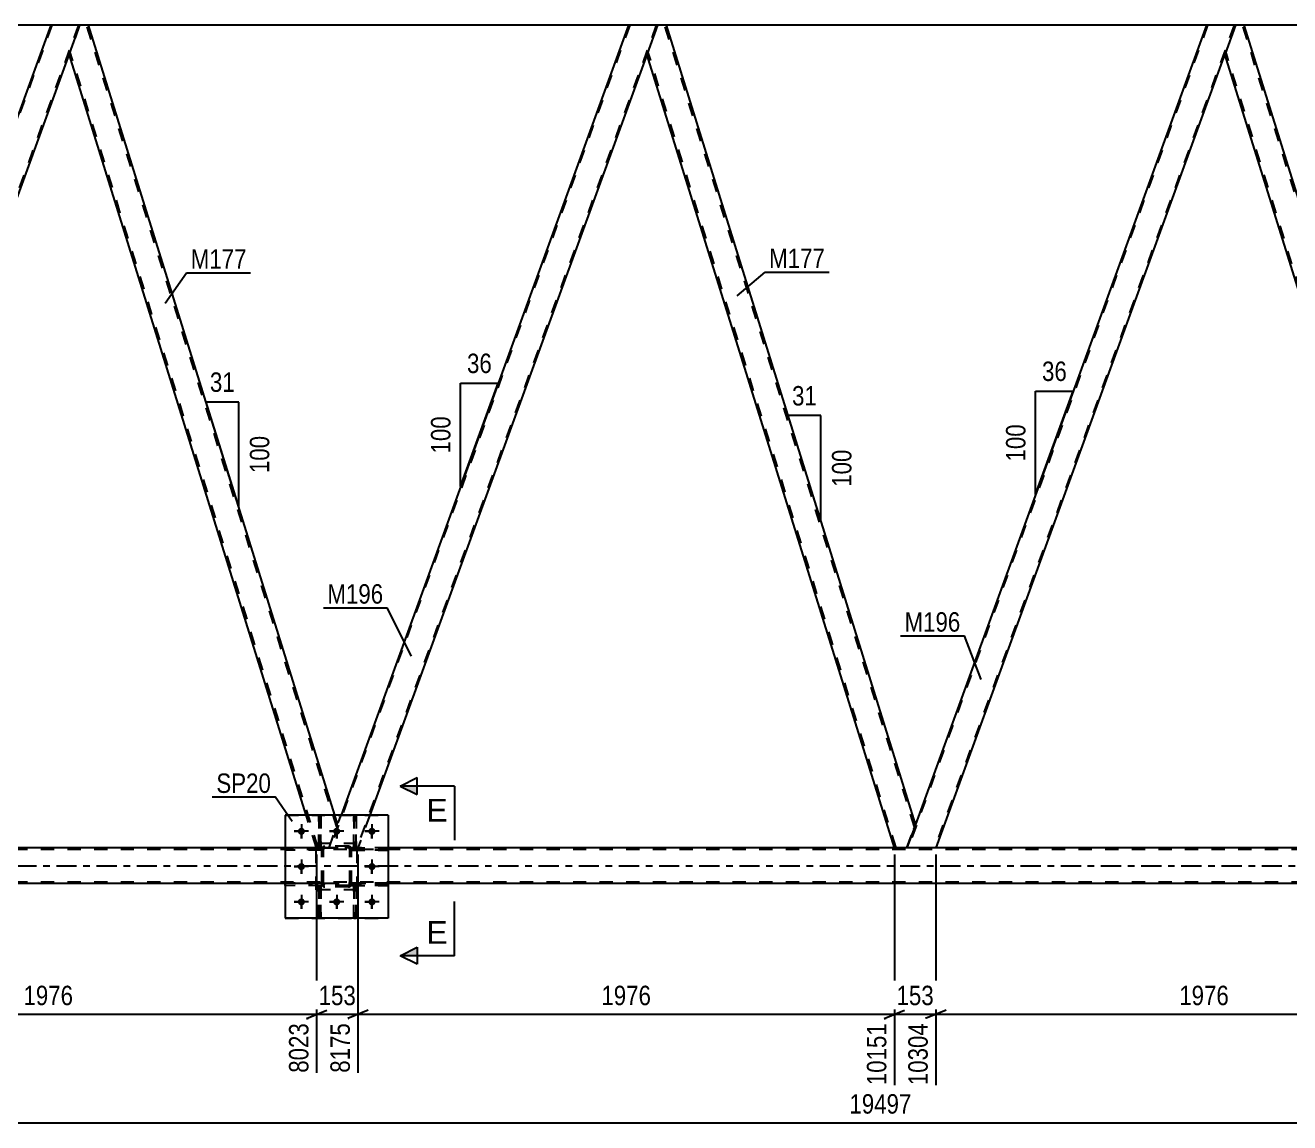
# Model space of a CAD drawing. Header units: millimetres. Extents: x 0 to 841, y 0 to 594.
# Drawn here: x 299.4 to 485.6, y 295.9 to 457.7 of the extents above; entities that cross this region are included whole.
import ezdxf

# ---------------------------------------------------------------- set-up
doc = ezdxf.new("R2010")
doc.units = ezdxf.units.MM
doc.linetypes.add('DXK_LINE_DOT2', pattern=[3.9198, 1.9599, -1.9599])
doc.linetypes.add('DXK_LINE_DOT3', pattern=[5.9187, 2.979, -0.9799, 0.9799, -0.9799])
doc.styles.add('Arial', font='ARIAL.TTF', dxfattribs={"height": 0.2})
doc.styles.add('Arial Narrow', font='ARIALN.TTF', dxfattribs={"height": 0.2})

# ---------------------------------------------------------------- blocks, each defined once
blk = doc.blocks.new('Part-318885039-3862 - 3851')
at = {"color": 2, "linetype": 'Continuous'}
for p, q in [((392.5, 457.66), (390.97, 453.47)), ((393.82, 457.66), (392.5, 457.66)), ((430.52, 339.91), (393.82, 457.66)), ((427.41, 336.44), (390.95, 453.41)), ((390.97, 453.47), (390.97, 453.46)), ((430.25, 339.17), (429.26, 336.44)), ((430.5, 339.86), (430.25, 339.17)), ((430.5, 339.87), (430.5, 339.86))]:
    blk.add_line(p, q, dxfattribs=at)
at = {"color": 7, "linetype": 'DXK_LINE_DOT2'}
for p, q in [((430.38, 339.54), (393.57, 457.66)), ((390.97, 453.47), (390.95, 453.41)), ((427.66, 336.44), (391.09, 453.79)), ((430.25, 339.17), (430.44, 339.7)), ((430.52, 339.91), (430.5, 339.87)), ((429.26, 336.44), (427.41, 336.44))]:
    blk.add_line(p, q, dxfattribs=at)
blk = doc.blocks.new('Part-318885039-3857 - 3851')
at = {"color": 7, "linetype": 'DXK_LINE_DOT2'}
for p, q in [((388.41, 457.66), (344.29, 336.44)), ((392.33, 457.66), (348.21, 336.44)), ((392.5, 457.66), (390.97, 453.46)), ((344.12, 336.44), (345.88, 341.27)), ((350.13, 341.27), (348.38, 336.44)), ((348.38, 336.44), (344.12, 336.44))]:
    blk.add_line(p, q, dxfattribs=at)
at = {"color": 2, "linetype": 'Continuous'}
for p, q in [((388.24, 457.66), (345.88, 341.27)), ((392.5, 457.66), (388.24, 457.66)), ((390.97, 453.46), (350.13, 341.27))]:
    blk.add_line(p, q, dxfattribs=at)
blk = doc.blocks.new('Part-318885039-3936 - 3851')
at = {"color": 7, "linetype": 'DXK_LINE_DOT2'}
for p, q in [((348.24, 337.07), (342.24, 337.07)), ((342.24, 330.27), (342.24, 337.07)), ((348.24, 330.27), (348.24, 337.07)), ((348.24, 330.27), (342.24, 330.27))]:
    blk.add_line(p, q, dxfattribs=at)
blk = doc.blocks.new('Part-318885039-3937 - 3851')
at = {"color": 7, "linetype": 'DXK_LINE_DOT2'}
for p, q in [((343.04, 336.19), (343.07, 336.37)), ((343.07, 336.37), (343.04, 336.19)), ((343.04, 331.15), (343.04, 336.19)), ((343.28, 336.19), (343.3, 336.28)), ((343.28, 331.15), (343.28, 336.19)), ((343.3, 336.28), (343.35, 336.36)), ((343.33, 336.63), (343.52, 336.67)), ((343.52, 336.67), (343.33, 336.63)), ((343.35, 336.36), (343.43, 336.41)), ((343.43, 336.41), (343.52, 336.43)), ((346.96, 336.67), (343.52, 336.67)), ((343.52, 336.43), (346.96, 336.43)), ((346.96, 336.67), (347.14, 336.63)), ((347.14, 336.63), (346.96, 336.67)), ((346.96, 336.43), (347.05, 336.41)), ((347.05, 336.41), (347.13, 336.36)), ((347.13, 336.36), (347.18, 336.28)), ((347.18, 336.28), (347.2, 336.19)), ((347.2, 331.15), (347.2, 336.19)), ((347.4, 336.37), (347.44, 336.19)), ((347.44, 336.19), (347.4, 336.37)), ((347.44, 331.15), (347.44, 336.19)), ((343.07, 330.96), (343.04, 331.15)), ((343.04, 331.15), (343.07, 330.96)), ((343.3, 331.06), (343.28, 331.15)), ((343.35, 330.98), (343.3, 331.06)), ((343.52, 330.67), (343.33, 330.7)), ((343.33, 330.7), (343.52, 330.67)), ((343.43, 330.93), (343.35, 330.98)), ((343.52, 330.91), (343.43, 330.93)), ((346.96, 330.91), (343.52, 330.91)), ((346.96, 330.67), (343.52, 330.67)), ((347.05, 330.93), (346.96, 330.91)), ((347.14, 330.7), (346.96, 330.67)), ((346.96, 330.67), (347.14, 330.7)), ((347.13, 330.98), (347.05, 330.93)), ((347.18, 331.06), (347.13, 330.98)), ((347.2, 331.15), (347.18, 331.06)), ((347.44, 331.15), (347.4, 330.96)), ((347.4, 330.96), (347.44, 331.15))]:
    blk.add_line(p, q, dxfattribs=at)
at = {"color": 7, "linetype": 'DXK_LINE_DOT3'}
blk.add_line((345.24, 333.67), (345.24, 333.67), dxfattribs=at)
at = {"color": 7, "linetype": 'DXK_LINE_DOT2'}
for centre, start, end in [((343.52, 336.19), 112.5, 157.5), ((343.52, 336.19), 112.5, 157.5), ((346.96, 336.19), 22.5, 67.5), ((346.96, 336.19), 22.5, 67.5), ((343.52, 331.15), 202.5, 247.5), ((343.52, 331.15), 202.5, 247.5), ((346.96, 331.15), 292.5, 337.5), ((346.96, 331.15), 292.5, 337.5)]:
    blk.add_arc(centre, 0.48, start, end, dxfattribs=at)
blk = doc.blocks.new('Part-318885039-3873 - 3851')
at = {"color": 7, "linetype": 'DXK_LINE_DOT2'}
for p, q in [((343.04, 336.19), (343.07, 336.37)), ((343.07, 336.37), (343.04, 336.19)), ((343.04, 331.15), (343.04, 336.19)), ((343.28, 336.19), (343.3, 336.28)), ((343.28, 331.15), (343.28, 336.19)), ((343.3, 336.28), (343.35, 336.36)), ((343.33, 336.63), (343.52, 336.67)), ((343.52, 336.67), (343.33, 336.63)), ((343.35, 336.36), (343.43, 336.41)), ((343.43, 336.41), (343.52, 336.43)), ((346.96, 336.67), (343.52, 336.67)), ((343.52, 336.43), (346.96, 336.43)), ((346.96, 336.67), (347.14, 336.63)), ((347.14, 336.63), (346.96, 336.67)), ((346.96, 336.43), (347.05, 336.41)), ((347.05, 336.41), (347.13, 336.36)), ((347.13, 336.36), (347.18, 336.28)), ((347.18, 336.28), (347.2, 336.19)), ((347.2, 331.15), (347.2, 336.19)), ((347.4, 336.37), (347.44, 336.19)), ((347.44, 336.19), (347.4, 336.37)), ((347.44, 331.15), (347.44, 336.19)), ((343.07, 330.96), (343.04, 331.15)), ((343.04, 331.15), (343.07, 330.96)), ((343.3, 331.06), (343.28, 331.15)), ((343.35, 330.98), (343.3, 331.06)), ((343.52, 330.67), (343.33, 330.7)), ((343.33, 330.7), (343.52, 330.67)), ((343.43, 330.93), (343.35, 330.98)), ((343.52, 330.91), (343.43, 330.93)), ((346.96, 330.91), (343.52, 330.91)), ((346.96, 330.67), (343.52, 330.67)), ((347.05, 330.93), (346.96, 330.91)), ((347.14, 330.7), (346.96, 330.67)), ((346.96, 330.67), (347.14, 330.7)), ((347.13, 330.98), (347.05, 330.93)), ((347.18, 331.06), (347.13, 330.98)), ((347.2, 331.15), (347.18, 331.06)), ((347.44, 331.15), (347.4, 330.96)), ((347.4, 330.96), (347.44, 331.15))]:
    blk.add_line(p, q, dxfattribs=at)
at = {"color": 7, "linetype": 'DXK_LINE_DOT3'}
blk.add_line((345.24, 333.67), (345.24, 333.67), dxfattribs=at)
at = {"color": 7, "linetype": 'DXK_LINE_DOT2'}
for centre, start, end in [((343.52, 336.19), 112.5, 157.5), ((343.52, 336.19), 112.5, 157.5), ((346.96, 336.19), 22.5, 67.5), ((346.96, 336.19), 22.5, 67.5), ((343.52, 331.15), 202.5, 247.5), ((343.52, 331.15), 202.5, 247.5), ((346.96, 331.15), 292.5, 337.5), ((346.96, 331.15), 292.5, 337.5)]:
    blk.add_arc(centre, 0.48, start, end, dxfattribs=at)
blk = doc.blocks.new('Part-318885039-3938 - 3851')
at = {"color": 7, "linetype": 'DXK_LINE_DOT2'}
for p, q in [((337.64, 341.27), (352.84, 341.27)), ((337.64, 341.27), (337.64, 326.07)), ((352.84, 341.27), (352.84, 326.07)), ((337.64, 326.07), (352.84, 326.07))]:
    blk.add_line(p, q, dxfattribs=at)
blk = doc.blocks.new('Part-318885039-3883 - 3851')
at = {"color": 7, "linetype": 'DXK_LINE_DOT2'}
for p, q in [((343.04, 331.23), (337.64, 331.23)), ((337.64, 331.23), (337.64, 330.91)), ((343.04, 330.91), (337.64, 330.91)), ((342.44, 330.91), (342.44, 331.23)), ((343.04, 330.91), (343.04, 331.23))]:
    blk.add_line(p, q, dxfattribs=at)
blk = doc.blocks.new('Part-318885039-3886 - 3851')
at = {"color": 7, "linetype": 'DXK_LINE_DOT2'}
for p, q in [((343.04, 336.43), (337.64, 336.43)), ((337.64, 336.43), (337.64, 336.11)), ((343.04, 336.11), (337.64, 336.11)), ((342.44, 336.11), (342.44, 336.43)), ((343.04, 336.11), (343.04, 336.43))]:
    blk.add_line(p, q, dxfattribs=at)
blk = doc.blocks.new('Part-318885039-3900 - 3851')
at = {"color": 2, "linetype": 'Continuous'}
blk.add_line((342.91, 341.27), (342.59, 341.27), dxfattribs=at)
at = {"color": 7, "linetype": 'DXK_LINE_DOT2'}
for p, q in [((342.59, 341.27), (342.59, 336.42)), ((342.91, 336.42), (342.91, 341.27)), ((342.59, 337.02), (342.91, 337.02)), ((342.59, 336.42), (342.91, 336.42))]:
    blk.add_line(p, q, dxfattribs=at)
blk = doc.blocks.new('Part-318885039-3903 - 3851')
at = {"color": 2, "linetype": 'Continuous'}
blk.add_line((348.11, 341.27), (347.79, 341.27), dxfattribs=at)
at = {"color": 7, "linetype": 'DXK_LINE_DOT2'}
for p, q in [((347.79, 341.27), (347.79, 336.42)), ((348.11, 336.42), (348.11, 341.27)), ((347.79, 337.02), (348.11, 337.02)), ((347.79, 336.42), (348.11, 336.42))]:
    blk.add_line(p, q, dxfattribs=at)
blk = doc.blocks.new('Part-318885039-3908 - 3851')
at = {"color": 7, "linetype": 'DXK_LINE_DOT2'}
for p, q in [((303.28, 457.66), (259.16, 336.44)), ((307.19, 457.66), (263.07, 336.44)), ((307.36, 457.66), (305.84, 453.46)), ((258.99, 336.44), (260.23, 339.87)), ((263.24, 336.44), (258.99, 336.44))]:
    blk.add_line(p, q, dxfattribs=at)
at = {"color": 2, "linetype": 'Continuous'}
for p, q in [((303.11, 457.66), (260.23, 339.87)), ((307.36, 457.66), (303.11, 457.66)), ((305.84, 453.46), (263.24, 336.44))]:
    blk.add_line(p, q, dxfattribs=at)
blk = doc.blocks.new('Part-318885039-3977 - 3851')
at = {"color": 2, "linetype": 'Continuous'}
for p, q in [((477.63, 457.66), (476.11, 453.47)), ((478.95, 457.66), (477.63, 457.66)), ((515.65, 339.91), (478.95, 457.66)), ((512.54, 336.44), (476.09, 453.41)), ((476.11, 453.47), (476.1, 453.46)), ((515.38, 339.17), (514.39, 336.44)), ((515.63, 339.86), (515.38, 339.17)), ((515.63, 339.87), (515.63, 339.86))]:
    blk.add_line(p, q, dxfattribs=at)
at = {"color": 7, "linetype": 'DXK_LINE_DOT2'}
for p, q in [((515.52, 339.54), (478.7, 457.66)), ((476.11, 453.47), (476.09, 453.41)), ((512.8, 336.44), (476.22, 453.79)), ((515.38, 339.17), (515.57, 339.7)), ((515.65, 339.91), (515.63, 339.87)), ((514.39, 336.44), (512.54, 336.44))]:
    blk.add_line(p, q, dxfattribs=at)
blk = doc.blocks.new('Part-318885039-3913 - 3851')
at = {"color": 2, "linetype": 'Continuous'}
for p, q in [((307.36, 457.66), (305.84, 453.47)), ((308.68, 457.66), (307.36, 457.66)), ((344.96, 341.27), (308.68, 457.66)), ((340.77, 341.27), (305.82, 453.41)), ((305.84, 453.47), (305.84, 453.46))]:
    blk.add_line(p, q, dxfattribs=at)
at = {"color": 7, "linetype": 'DXK_LINE_DOT2'}
for p, q in [((345.25, 339.54), (308.43, 457.66)), ((305.84, 453.47), (305.82, 453.41)), ((342.53, 336.44), (305.95, 453.79)), ((342.28, 336.44), (340.77, 341.27)), ((345.38, 339.91), (344.96, 341.27)), ((344.12, 336.44), (345.38, 339.91)), ((342.28, 336.44), (344.12, 336.44))]:
    blk.add_line(p, q, dxfattribs=at)
blk = doc.blocks.new('Part-318885039-4179 - 3851')
at = {"color": 7, "linetype": 'DXK_LINE_DOT2'}
for p, q in [((348.24, 337.07), (342.24, 337.07)), ((342.24, 330.27), (342.24, 337.07)), ((348.24, 330.27), (348.24, 337.07)), ((348.24, 330.27), (342.24, 330.27))]:
    blk.add_line(p, q, dxfattribs=at)
blk = doc.blocks.new('Part-318885039-3982 - 3851')
at = {"color": 7, "linetype": 'DXK_LINE_DOT2'}
for p, q in [((473.55, 457.66), (429.43, 336.44)), ((477.46, 457.66), (433.34, 336.44)), ((477.63, 457.66), (476.1, 453.46)), ((429.26, 336.44), (430.5, 339.87)), ((433.51, 336.44), (429.26, 336.44))]:
    blk.add_line(p, q, dxfattribs=at)
at = {"color": 2, "linetype": 'Continuous'}
for p, q in [((473.38, 457.66), (430.5, 339.87)), ((477.63, 457.66), (473.38, 457.66)), ((476.1, 453.46), (433.51, 336.44))]:
    blk.add_line(p, q, dxfattribs=at)
blk = doc.blocks.new('Part-318885039-3918 - 3851')
at = {"color": 7, "linetype": 'DXK_LINE_DOT2'}
for p, q in [((733.04, 457.66), (217.97, 457.66)), ((308.68, 457.66), (303.11, 457.66)), ((393.82, 457.66), (388.24, 457.66)), ((478.95, 457.66), (473.38, 457.66))]:
    blk.add_line(p, q, dxfattribs=at)
at = {"color": 2, "linetype": 'Continuous'}
for p, q in [((303.11, 457.66), (223.55, 457.66)), ((388.24, 457.66), (308.68, 457.66)), ((473.38, 457.66), (393.82, 457.66)), ((558.51, 457.66), (478.95, 457.66))]:
    blk.add_line(p, q, dxfattribs=at)
blk = doc.blocks.new('Part-318885039-3944 - 3851')
at = {"color": 7, "linetype": 'DXK_LINE_DOT2'}
for p, q in [((742.64, 336.2), (67.2, 336.2)), ((352.84, 336.44), (337.64, 336.44)), ((742.64, 331.4), (67.2, 331.4)), ((608.24, 331.16), (337.64, 331.16)), ((352.84, 331.16), (337.64, 331.16))]:
    blk.add_line(p, q, dxfattribs=at)
at = {"color": 2, "linetype": 'Continuous'}
for p, q in [((337.64, 336.44), (182.57, 336.44)), ((593.04, 336.44), (352.84, 336.44)), ((337.64, 331.16), (182.57, 331.16)), ((593.04, 331.16), (352.84, 331.16))]:
    blk.add_line(p, q, dxfattribs=at)
at = {"color": 7, "linetype": 'DXK_LINE_DOT3'}
blk.add_line((67.2, 333.8), (742.64, 333.8), dxfattribs=at)
blk = doc.blocks.new('Part-318885039-3969 - 3851')
at = {"color": 2, "linetype": 'Continuous'}
for p, q in [((352.84, 341.27), (337.64, 341.27)), ((337.64, 341.27), (337.64, 326.07)), ((352.84, 341.27), (352.84, 326.07)), ((352.84, 326.07), (337.64, 326.07))]:
    blk.add_line(p, q, dxfattribs=at)
blk = doc.blocks.new('Bolt-318885039-3993 - 3851')
at = {"linetype": 'Continuous'}
for points in [[(340.56, 338.87, -1), (339.52, 338.87, -1)], [(345.76, 338.87, -1), (344.72, 338.87, -1)], [(350.96, 338.87, -1), (349.92, 338.87, -1)], [(340.56, 333.67, -1), (339.52, 333.67, -1)], [(350.96, 333.67, -1), (349.92, 333.67, -1)], [(340.56, 328.47, -1), (339.52, 328.47, -1)], [(345.76, 328.47, -1), (344.72, 328.47, -1)], [(350.96, 328.47, -1), (349.92, 328.47, -1)]]:
    blk.add_hatch(color=1, dxfattribs=at).paths.add_polyline_path(points)
at = {"color": 1, "linetype": 'Continuous'}
for p, q in [((340.04, 339.91), (340.04, 337.83)), ((345.24, 339.91), (345.24, 337.83)), ((350.44, 339.91), (350.44, 337.83)), ((341.08, 338.87), (339, 338.87)), ((346.28, 338.87), (344.2, 338.87)), ((351.48, 338.87), (349.4, 338.87)), ((341.08, 333.67), (339, 333.67)), ((340.04, 334.71), (340.04, 332.63)), ((351.48, 333.67), (349.4, 333.67)), ((350.44, 334.71), (350.44, 332.63)), ((341.08, 328.47), (339, 328.47)), ((340.04, 329.51), (340.04, 327.43)), ((346.28, 328.47), (344.2, 328.47)), ((345.24, 329.51), (345.24, 327.43)), ((351.48, 328.47), (349.4, 328.47)), ((350.44, 329.51), (350.44, 327.43))]:
    blk.add_line(p, q, dxfattribs=at)
blk = doc.blocks.new('Part-318885039-4006 - 3851')
at = {"color": 7, "linetype": 'DXK_LINE_DOT2'}
for p, q in [((348.11, 330.9), (347.79, 330.9)), ((347.79, 330.9), (347.79, 326.07)), ((347.79, 330.3), (348.11, 330.3)), ((348.11, 326.07), (348.11, 330.9)), ((347.79, 326.07), (348.11, 326.07))]:
    blk.add_line(p, q, dxfattribs=at)
blk = doc.blocks.new('Part-318885039-4025 - 3851')
at = {"color": 7, "linetype": 'DXK_LINE_DOT2'}
for p, q in [((342.59, 326.07), (342.59, 330.9)), ((342.59, 330.9), (342.91, 330.9)), ((342.59, 330.3), (342.91, 330.3)), ((342.91, 330.9), (342.91, 326.07)), ((342.91, 326.07), (342.59, 326.07))]:
    blk.add_line(p, q, dxfattribs=at)
blk = doc.blocks.new('Part-318885039-4028 - 3851')
at = {"color": 7, "linetype": 'DXK_LINE_DOT2'}
for p, q in [((347.79, 326.07), (347.79, 330.9)), ((347.79, 330.9), (348.11, 330.9)), ((347.79, 330.3), (348.11, 330.3)), ((348.11, 330.9), (348.11, 326.07)), ((348.11, 326.07), (347.79, 326.07))]:
    blk.add_line(p, q, dxfattribs=at)
blk = doc.blocks.new('Part-318885039-4042 - 3851')
at = {"color": 7, "linetype": 'DXK_LINE_DOT2'}
for p, q in [((342.59, 336.42), (342.59, 341.27)), ((342.59, 341.27), (342.91, 341.27)), ((342.91, 341.27), (342.91, 336.42)), ((342.59, 337.02), (342.91, 337.02)), ((342.91, 336.42), (342.59, 336.42))]:
    blk.add_line(p, q, dxfattribs=at)
blk = doc.blocks.new('Part-318885039-4047 - 3851')
at = {"color": 7, "linetype": 'DXK_LINE_DOT2'}
for p, q in [((352.84, 331.23), (347.44, 331.23)), ((347.44, 331.23), (347.44, 330.91)), ((347.44, 330.91), (352.84, 330.91)), ((348.04, 330.91), (348.04, 331.23)), ((352.84, 330.91), (352.84, 331.23))]:
    blk.add_line(p, q, dxfattribs=at)
blk = doc.blocks.new('Bolt-318885039-4048 - 3851')
at = {"color": 1, "linetype": 'Continuous'}
for p, q in [((340.04, 339.91), (340.04, 339.22)), ((345.24, 339.91), (345.24, 339.22)), ((350.44, 339.91), (350.44, 339.22)), ((339, 338.87), (339.69, 338.87)), ((340.04, 337.83), (340.04, 338.52)), ((341.08, 338.87), (340.39, 338.87)), ((344.2, 338.87), (344.89, 338.87)), ((345.24, 337.83), (345.24, 338.52)), ((346.28, 338.87), (345.59, 338.87)), ((349.4, 338.87), (350.09, 338.87)), ((350.44, 337.83), (350.44, 338.52)), ((351.48, 338.87), (350.79, 338.87)), ((339, 333.67), (339.69, 333.67)), ((340.04, 334.71), (340.04, 334.02)), ((341.08, 333.67), (340.39, 333.67)), ((349.4, 333.67), (350.09, 333.67)), ((350.44, 334.71), (350.44, 334.02)), ((351.48, 333.67), (350.79, 333.67)), ((340.04, 332.63), (340.04, 333.32)), ((350.44, 332.63), (350.44, 333.32)), ((339, 328.47), (339.69, 328.47)), ((340.04, 329.51), (340.04, 328.82)), ((340.04, 327.43), (340.04, 328.12)), ((341.08, 328.47), (340.39, 328.47)), ((344.2, 328.47), (344.89, 328.47)), ((345.24, 329.51), (345.24, 328.82)), ((345.24, 327.43), (345.24, 328.12)), ((346.28, 328.47), (345.59, 328.47)), ((349.4, 328.47), (350.09, 328.47)), ((350.44, 329.51), (350.44, 328.82)), ((350.44, 327.43), (350.44, 328.12)), ((351.48, 328.47), (350.79, 328.47))]:
    blk.add_line(p, q, dxfattribs=at)
blk = doc.blocks.new('Part-318885039-4051 - 3851')
at = {"color": 7, "linetype": 'DXK_LINE_DOT2'}
for p, q in [((343.04, 336.43), (337.64, 336.43)), ((337.64, 336.11), (337.64, 336.43)), ((343.04, 336.11), (337.64, 336.11)), ((342.44, 336.11), (342.44, 336.43)), ((343.04, 336.43), (343.04, 336.11))]:
    blk.add_line(p, q, dxfattribs=at)
blk = doc.blocks.new('Part-318885039-4054 - 3851')
at = {"color": 7, "linetype": 'DXK_LINE_DOT2'}
for p, q in [((347.44, 330.91), (347.44, 331.23)), ((347.44, 331.23), (352.84, 331.23)), ((352.84, 330.91), (347.44, 330.91)), ((348.04, 330.91), (348.04, 331.23)), ((352.84, 331.23), (352.84, 330.91))]:
    blk.add_line(p, q, dxfattribs=at)
blk = doc.blocks.new('Part-318885039-4064 - 3851')
at = {"color": 7, "linetype": 'DXK_LINE_DOT2'}
for p, q in [((347.79, 336.42), (347.79, 341.27)), ((347.79, 341.27), (348.11, 341.27)), ((348.11, 341.27), (348.11, 336.42)), ((347.79, 337.02), (348.11, 337.02)), ((348.11, 336.42), (347.79, 336.42))]:
    blk.add_line(p, q, dxfattribs=at)
blk = doc.blocks.new('Part-318885039-4068 - 3851')
at = {"color": 7, "linetype": 'DXK_LINE_DOT2'}
for p, q in [((343.04, 331.23), (337.64, 331.23)), ((337.64, 330.91), (337.64, 331.23)), ((343.04, 330.91), (337.64, 330.91)), ((342.44, 330.91), (342.44, 331.23)), ((343.04, 331.23), (343.04, 330.91))]:
    blk.add_line(p, q, dxfattribs=at)
blk = doc.blocks.new('Part-318885039-4103 - 3851')
at = {"color": 7, "linetype": 'DXK_LINE_DOT2'}
for p, q in [((342.91, 330.9), (342.59, 330.9)), ((342.59, 330.9), (342.59, 326.07)), ((342.59, 330.3), (342.91, 330.3)), ((342.91, 326.07), (342.91, 330.9)), ((342.59, 326.07), (342.91, 326.07))]:
    blk.add_line(p, q, dxfattribs=at)
blk = doc.blocks.new('Part-318885039-4106 - 3851')
at = {"color": 7, "linetype": 'DXK_LINE_DOT2'}
for p, q in [((347.44, 336.11), (347.44, 336.43)), ((347.44, 336.43), (352.84, 336.43)), ((352.84, 336.11), (347.44, 336.11)), ((348.04, 336.11), (348.04, 336.43)), ((352.84, 336.43), (352.84, 336.11))]:
    blk.add_line(p, q, dxfattribs=at)
blk = doc.blocks.new('Part-318885039-4204 - 3851')
at = {"color": 7, "linetype": 'DXK_LINE_DOT2'}
for p, q in [((352.84, 336.43), (347.44, 336.43)), ((347.44, 336.43), (347.44, 336.11)), ((347.44, 336.11), (352.84, 336.11)), ((348.04, 336.11), (348.04, 336.43)), ((352.84, 336.11), (352.84, 336.43))]:
    blk.add_line(p, q, dxfattribs=at)
blk = doc.blocks.new('StraightDimension-318885039-4911 - 3851')
at = {"color": 7, "linetype": 'Continuous'}
for p, q in [((263.24, 335.44), (263.24, 303.29)), ((342.28, 335.44), (342.28, 303.29)), ((264.74, 312.5), (261.74, 311.3)), ((263.24, 311.9), (342.28, 311.9)), ((340.78, 311.3), (343.78, 312.5))]:
    blk.add_line(p, q, dxfattribs=at)
at = {"color": 0}
blk.add_wipeout([(307.02, 312.65), (307.02, 316.85), (298.5, 316.85), (298.5, 312.65)], dxfattribs=at)
at = {"color": 0, "linetype": 'Continuous'}
blk.add_wipeout([(341.68, 311.2), (337.48, 311.2), (337.48, 302.69), (341.68, 302.69)], dxfattribs=at)
at = {"color": 3, "style": 'Arial Narrow'}
blk.add_text('1976', height=2.863, dxfattribs=at).set_placement((299.1, 313.25))
at = {"color": 3, "linetype": 'Continuous', "style": 'Arial Narrow'}
blk.add_text('8023', height=2.863, rotation=90.0002, dxfattribs=at).set_placement((341.08, 303.29))
blk = doc.blocks.new('StraightDimension-318885039-4892 - 3851')
at = {"color": 7, "linetype": 'Continuous'}
for p, q in [((342.28, 335.44), (342.28, 303.29)), ((348.38, 335.44), (348.38, 303.29)), ((340.78, 311.3), (343.78, 312.5)), ((342.28, 311.9), (348.38, 311.9)), ((349.88, 312.5), (346.88, 311.3))]:
    blk.add_line(p, q, dxfattribs=at)
at = {"color": 0}
blk.add_wipeout([(348.67, 312.65), (348.67, 316.85), (341.99, 316.85), (341.99, 312.65)], dxfattribs=at)
at = {"color": 0, "linetype": 'Continuous'}
blk.add_wipeout([(347.78, 311.2), (343.58, 311.2), (343.58, 302.69), (347.78, 302.69)], dxfattribs=at)
at = {"color": 3, "style": 'Arial Narrow'}
blk.add_text('153', height=2.863, dxfattribs=at).set_placement((342.59, 313.25))
at = {"color": 3, "linetype": 'Continuous', "style": 'Arial Narrow'}
blk.add_text('8175', height=2.863, rotation=90.0002, dxfattribs=at).set_placement((347.18, 303.29))
blk = doc.blocks.new('AngleDimension-318885039-4348 - 3851')
at = {"color": 7, "linetype": 'Continuous'}
for p, q in [((414.69, 390.69), (411.75, 400.13)), ((416.57, 400.13), (411.75, 400.13)), ((416.57, 384.66), (411.75, 400.13)), ((416.57, 384.66), (416.57, 400.13))]:
    blk.add_line(p, q, dxfattribs=at)
at = {"color": 0}
for points in [[(416.59, 401.03), (416.59, 405.23), (411.73, 405.23), (411.73, 401.03)], [(421.67, 395.74), (417.47, 395.74), (417.47, 389.05), (421.67, 389.05)]]:
    blk.add_wipeout(points, dxfattribs=at)
at = {"color": 3, "style": 'Arial Narrow'}
blk.add_text('31', height=2.863, dxfattribs=at).set_placement((412.33, 401.63))
blk.add_text('100', height=2.863, rotation=90.0002, dxfattribs=at).set_placement((421.07, 389.65))
blk = doc.blocks.new('StraightDimension-318885039-4873 - 3851')
at = {"color": 7, "linetype": 'Continuous'}
for p, q in [((348.38, 335.44), (348.38, 303.29)), ((427.41, 335.44), (427.41, 301.46)), ((349.88, 312.5), (346.88, 311.3)), ((348.38, 311.9), (427.41, 311.9)), ((425.91, 311.3), (428.91, 312.5))]:
    blk.add_line(p, q, dxfattribs=at)
at = {"color": 0}
blk.add_wipeout([(392.15, 312.65), (392.15, 316.85), (383.64, 316.85), (383.64, 312.65)], dxfattribs=at)
at = {"color": 0, "linetype": 'Continuous'}
blk.add_wipeout([(426.81, 311.2), (422.61, 311.2), (422.61, 300.86), (426.81, 300.86)], dxfattribs=at)
at = {"color": 3, "style": 'Arial Narrow'}
blk.add_text('1976', height=2.863, dxfattribs=at).set_placement((384.24, 313.25))
at = {"color": 3, "linetype": 'Continuous', "style": 'Arial Narrow'}
blk.add_text('10151', height=2.863, rotation=90.0002, dxfattribs=at).set_placement((426.21, 301.46))
blk = doc.blocks.new('AngleDimension-318885039-5360 - 3851')
at = {"color": 7, "linetype": 'Continuous'}
for p, q in [((363.5, 404.91), (369.04, 404.91)), ((363.5, 389.69), (369.04, 404.91)), ((363.5, 389.69), (363.5, 404.91)), ((366.23, 397.18), (369.04, 404.91))]:
    blk.add_line(p, q, dxfattribs=at)
at = {"color": 0}
for points in [[(368.7, 405.81), (368.7, 410.01), (363.84, 410.01), (363.84, 405.81)], [(362.6, 400.64), (358.4, 400.64), (358.4, 393.96), (362.6, 393.96)]]:
    blk.add_wipeout(points, dxfattribs=at)
at = {"color": 3, "style": 'Arial Narrow'}
blk.add_text('36', height=2.863, dxfattribs=at).set_placement((364.44, 406.41))
blk.add_text('100', height=2.863, rotation=90.0002, dxfattribs=at).set_placement((362, 394.56))
blk = doc.blocks.new('AngleDimension-318885039-4362 - 3851')
at = {"color": 7, "linetype": 'Continuous'}
for p, q in [((329.41, 391.18), (325.99, 402.14)), ((330.81, 402.14), (325.99, 402.14)), ((330.81, 386.68), (325.99, 402.14)), ((330.81, 386.68), (330.81, 402.14))]:
    blk.add_line(p, q, dxfattribs=at)
at = {"color": 0}
for points in [[(330.83, 403.04), (330.83, 407.24), (325.97, 407.24), (325.97, 403.04)], [(335.91, 397.75), (331.71, 397.75), (331.71, 391.07), (335.91, 391.07)]]:
    blk.add_wipeout(points, dxfattribs=at)
at = {"color": 3, "style": 'Arial Narrow'}
blk.add_text('31', height=2.863, dxfattribs=at).set_placement((326.57, 403.64))
blk.add_text('100', height=2.863, rotation=90.0002, dxfattribs=at).set_placement((335.31, 391.67))
blk = doc.blocks.new('StraightDimension-318885039-4706 - 3851')
at = {"color": 7, "linetype": 'Continuous'}
blk.add_line((56.34, 295.92), (794.37, 295.92), dxfattribs=at)
at = {"color": 0}
blk.add_wipeout([(430.53, 296.67), (430.53, 300.87), (420.18, 300.87), (420.18, 296.67)], dxfattribs=at)
at = {"color": 3, "style": 'Arial Narrow'}
blk.add_text('19497', height=2.863, dxfattribs=at).set_placement((420.78, 297.27))
blk = doc.blocks.new('StraightDimension-318885039-4835 - 3851')
at = {"color": 7, "linetype": 'Continuous'}
for p, q in [((433.51, 335.44), (433.51, 301.46)), ((512.54, 335.44), (512.54, 301.46)), ((435.01, 312.5), (432.01, 311.3)), ((433.51, 311.9), (512.54, 311.9)), ((511.04, 311.3), (514.04, 312.5))]:
    blk.add_line(p, q, dxfattribs=at)
at = {"color": 0}
blk.add_wipeout([(477.28, 312.65), (477.28, 316.85), (468.77, 316.85), (468.77, 312.65)], dxfattribs=at)
at = {"color": 0, "linetype": 'Continuous'}
blk.add_wipeout([(511.94, 311.2), (507.74, 311.2), (507.74, 300.86), (511.94, 300.86)], dxfattribs=at)
at = {"color": 3, "style": 'Arial Narrow'}
blk.add_text('1976', height=2.863, dxfattribs=at).set_placement((469.37, 313.25))
at = {"color": 3, "linetype": 'Continuous', "style": 'Arial Narrow'}
blk.add_text('12280', height=2.863, rotation=90.0002, dxfattribs=at).set_placement((511.34, 301.46))
blk = doc.blocks.new('StraightDimension-318885039-4854 - 3851')
at = {"color": 7, "linetype": 'Continuous'}
for p, q in [((427.41, 335.44), (427.41, 301.46)), ((433.51, 335.44), (433.51, 301.46)), ((425.91, 311.3), (428.91, 312.5)), ((427.41, 311.9), (433.51, 311.9)), ((435.01, 312.5), (432.01, 311.3))]:
    blk.add_line(p, q, dxfattribs=at)
at = {"color": 0}
blk.add_wipeout([(433.8, 312.65), (433.8, 316.85), (427.12, 316.85), (427.12, 312.65)], dxfattribs=at)
at = {"color": 0, "linetype": 'Continuous'}
blk.add_wipeout([(432.91, 311.2), (428.71, 311.2), (428.71, 300.86), (432.91, 300.86)], dxfattribs=at)
at = {"color": 3, "style": 'Arial Narrow'}
blk.add_text('153', height=2.863, dxfattribs=at).set_placement((427.72, 313.25))
at = {"color": 3, "linetype": 'Continuous', "style": 'Arial Narrow'}
blk.add_text('10304', height=2.863, rotation=90.0002, dxfattribs=at).set_placement((432.31, 301.46))
blk = doc.blocks.new('AngleDimension-318885039-5371 - 3851')
at = {"color": 7, "linetype": 'Continuous'}
for p, q in [((453.98, 404.37), (453.75, 403.74)), ((448.21, 403.74), (453.75, 403.74)), ((448.21, 388.51), (453.75, 403.74)), ((448.21, 388.51), (448.21, 403.74))]:
    blk.add_line(p, q, dxfattribs=at)
at = {"color": 0}
for points in [[(453.41, 404.64), (453.41, 408.84), (448.55, 408.84), (448.55, 404.64)], [(447.31, 399.47), (443.11, 399.47), (443.11, 392.78), (447.31, 392.78)]]:
    blk.add_wipeout(points, dxfattribs=at)
at = {"color": 3, "style": 'Arial Narrow'}
blk.add_text('36', height=2.863, dxfattribs=at).set_placement((449.15, 405.24))
blk.add_text('100', height=2.863, rotation=90.0002, dxfattribs=at).set_placement((446.71, 393.38))
blk = doc.blocks.new('Mark-318885039-3853 - 3851')
at = {"color": 0}
blk.add_wipeout([(352.1, 372.43), (352.1, 375.43), (343.88, 375.43), (343.88, 372.43)], dxfattribs=at)
blk.add_wipeout([(352.1, 372.43), (352.1, 375.43), (343.88, 375.43), (343.88, 372.43)], dxfattribs=at)
at = {"color": 30, "linetype": 'Continuous'}
for p in [(343.28, 371.83), (356.28, 364.67)]:
    blk.add_line(p, (352.7, 371.83), dxfattribs=at)
at = {"color": 3, "style": 'Arial Narrow'}
blk.add_text('M196', height=2.863, dxfattribs=at).set_placement((343.88, 372.43))
blk = doc.blocks.new('Mark-318885039-3858 - 3851')
at = {"color": 0}
blk.add_wipeout([(417.18, 421.88), (417.18, 424.88), (408.95, 424.88), (408.95, 421.88)], dxfattribs=at)
blk.add_wipeout([(417.18, 421.88), (417.18, 424.88), (408.95, 424.88), (408.95, 421.88)], dxfattribs=at)
at = {"color": 30, "linetype": 'Continuous'}
for p, q in [((404.23, 417.78), (408.35, 421.28)), ((408.35, 421.28), (417.78, 421.28))]:
    blk.add_line(p, q, dxfattribs=at)
at = {"color": 3, "style": 'Arial Narrow'}
blk.add_text('M177', height=2.863, dxfattribs=at).set_placement((408.95, 421.88))
blk = doc.blocks.new('Mark-318885039-3909 - 3851')
at = {"color": 0}
blk.add_wipeout([(331.96, 421.78), (331.96, 424.78), (323.74, 424.78), (323.74, 421.78)], dxfattribs=at)
blk.add_wipeout([(331.96, 421.78), (331.96, 424.78), (323.74, 424.78), (323.74, 421.78)], dxfattribs=at)
at = {"color": 30, "linetype": 'Continuous'}
for p, q in [((319.96, 416.73), (323.14, 421.18)), ((323.14, 421.18), (332.56, 421.18))]:
    blk.add_line(p, q, dxfattribs=at)
at = {"color": 3, "style": 'Arial Narrow'}
blk.add_text('M177', height=2.863, dxfattribs=at).set_placement((323.74, 421.78))
blk = doc.blocks.new('Mark-318885039-3978 - 3851')
at = {"color": 0}
blk.add_wipeout([(437.12, 368.3), (437.12, 371.3), (428.9, 371.3), (428.9, 368.3)], dxfattribs=at)
blk.add_wipeout([(437.12, 368.3), (437.12, 371.3), (428.9, 371.3), (428.9, 368.3)], dxfattribs=at)
at = {"color": 30, "linetype": 'Continuous'}
for p in [(428.3, 367.7), (440.18, 361.25)]:
    blk.add_line(p, (437.72, 367.7), dxfattribs=at)
at = {"color": 3, "style": 'Arial Narrow'}
blk.add_text('M196', height=2.863, dxfattribs=at).set_placement((428.9, 368.3))
blk = doc.blocks.new('Mark-318885039-3965 - 3851')
at = {"color": 0}
blk.add_wipeout([(335.56, 344.53), (335.56, 347.53), (327.52, 347.53), (327.52, 344.53)], dxfattribs=at)
blk.add_wipeout([(335.56, 344.53), (335.56, 347.53), (327.52, 347.53), (327.52, 344.53)], dxfattribs=at)
at = {"color": 30, "linetype": 'Continuous'}
for p in [(326.92, 343.93), (338.69, 340.34)]:
    blk.add_line(p, (336.16, 343.93), dxfattribs=at)
at = {"color": 3, "style": 'Arial Narrow'}
blk.add_text('SP20', height=2.863, dxfattribs=at).set_placement((327.52, 344.53))
blk = doc.blocks.new('SectionMark-318885039-5483 - 3851')
at = {"linetype": 'Continuous'}
for points in [[(357.09, 345.55), (357.09, 344.3), (354.59, 345.55)], [(357.09, 321.79), (357.09, 320.54), (354.59, 320.54)]]:
    blk.add_hatch(color=6, dxfattribs=at).paths.add_polyline_path(points)
at = {"color": 6, "linetype": 'Continuous'}
for p, q in [((354.59, 345.55), (357.09, 346.8)), ((357.09, 344.3), (357.09, 346.8)), ((362.59, 345.55), (354.59, 345.55)), ((354.59, 345.55), (357.09, 344.3)), ((362.59, 345.55), (362.59, 337.55)), ((362.59, 320.54), (362.59, 328.54)), ((354.59, 320.54), (357.09, 321.79)), ((362.59, 320.54), (354.59, 320.54)), ((357.09, 319.29), (354.59, 320.54)), ((357.09, 321.79), (357.09, 319.29))]:
    blk.add_line(p, q, dxfattribs=at)
at = {"color": 0, "linetype": 'Continuous'}
for points in [[(361.59, 340.3), (361.59, 343.8), (358.48, 343.8), (358.48, 340.3)], [(361.59, 322.29), (361.59, 325.79), (358.48, 325.79), (358.48, 322.29)]]:
    blk.add_wipeout(points, dxfattribs=at)
at = {"color": 3, "linetype": 'Continuous', "style": 'Arial'}
for p in [(358.48, 340.3), (358.48, 322.29)]:
    blk.add_text('E', height=3.34, dxfattribs=at).set_placement(p)

msp = doc.modelspace()

# ---------------------------------------------------------------- block references
for name in ['Part-318885039-3918 - 3851', 'Part-318885039-3908 - 3851', 'Part-318885039-3913 - 3851', 'Part-318885039-3857 - 3851', 'Part-318885039-3862 - 3851', 'Part-318885039-3982 - 3851', 'Part-318885039-3977 - 3851', 'Part-318885039-3938 - 3851', 'Part-318885039-3969 - 3851', 'Part-318885039-3900 - 3851', 'Part-318885039-4042 - 3851', 'Part-318885039-3903 - 3851', 'Part-318885039-4064 - 3851', 'Bolt-318885039-3993 - 3851', 'Bolt-318885039-4048 - 3851', 'Part-318885039-3944 - 3851', 'Part-318885039-3886 - 3851', 'Part-318885039-4051 - 3851', 'Part-318885039-3936 - 3851', 'Part-318885039-4179 - 3851', 'Part-318885039-3937 - 3851', 'Part-318885039-3873 - 3851', 'Part-318885039-4106 - 3851', 'Part-318885039-4204 - 3851', 'Part-318885039-3883 - 3851', 'Part-318885039-4068 - 3851', 'Part-318885039-4025 - 3851', 'Part-318885039-4103 - 3851', 'Part-318885039-4047 - 3851', 'Part-318885039-4054 - 3851', 'Part-318885039-4006 - 3851', 'Part-318885039-4028 - 3851']:
    msp.add_blockref(name, (0, 0))

# ---------------------------------------------------------------- next in the draw order: block references
for name in ['AngleDimension-318885039-5360 - 3851', 'AngleDimension-318885039-4362 - 3851', 'AngleDimension-318885039-4348 - 3851', 'StraightDimension-318885039-4911 - 3851']:
    msp.add_blockref(name, (0, 0))

# ---------------------------------------------------------------- next in the draw order: block references
msp.add_blockref('StraightDimension-318885039-4892 - 3851', (0, 0))

# ---------------------------------------------------------------- next in the draw order: block references
msp.add_blockref('StraightDimension-318885039-4873 - 3851', (0, 0))

# ---------------------------------------------------------------- next in the draw order: block references
msp.add_blockref('StraightDimension-318885039-4706 - 3851', (0, 0))

# ---------------------------------------------------------------- next in the draw order: block references
for name in ['Mark-318885039-3909 - 3851', 'Mark-318885039-3858 - 3851', 'AngleDimension-318885039-5371 - 3851', 'Mark-318885039-3853 - 3851', 'Mark-318885039-3978 - 3851', 'Mark-318885039-3965 - 3851', 'SectionMark-318885039-5483 - 3851', 'StraightDimension-318885039-4835 - 3851']:
    msp.add_blockref(name, (0, 0))

# ---------------------------------------------------------------- next in the draw order: block references
msp.add_blockref('StraightDimension-318885039-4854 - 3851', (0, 0))

doc.saveas('drawing.dxf')
